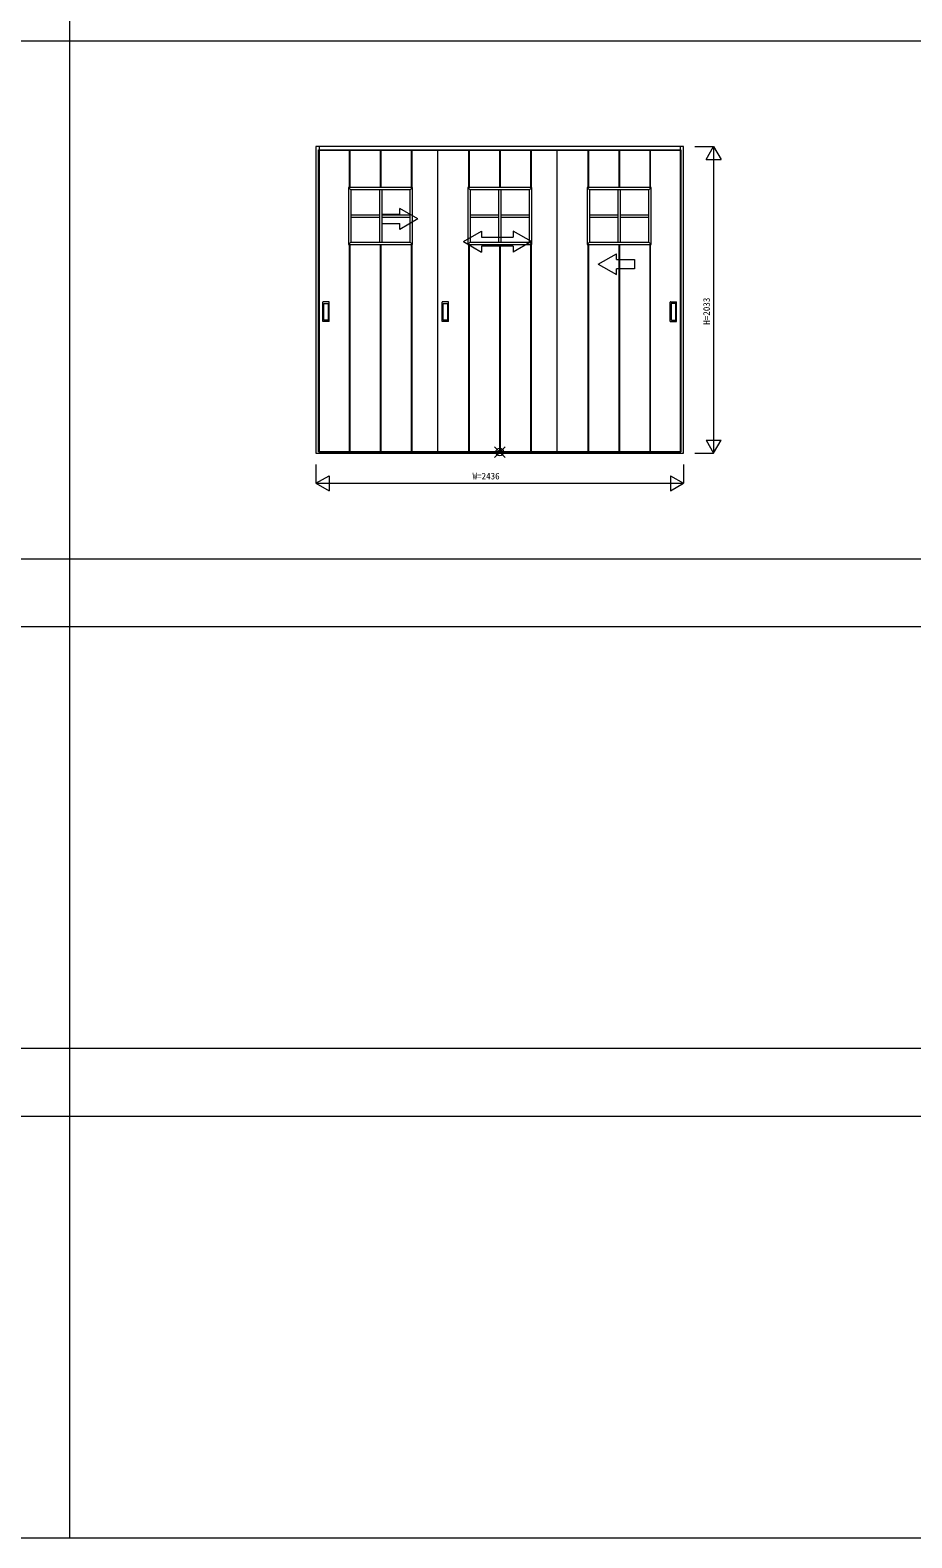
# Model space of a CAD drawing. Units: millimetres, scale not verified. Extents: x -14341 to 14341, y -10000 to 10000.
# Drawn here: x 2497 to 8341, y -10000 to 1 of the extents above; entities that cross this region are included whole.
import ezdxf
from ezdxf.enums import TextEntityAlignment as Align

# ---------------------------------------------------------------- set-up
doc = ezdxf.new("R2010")
doc.units = ezdxf.units.MM
doc.header["$LTSCALE"] = 50
for name, color, linetype, lineweight in [('0-1_YKK_F1', 7, 'Continuous', 18), ('0-2_YKK_IN', 1, 'Continuous', 18), ('0-3_YKK_A1', 4, 'Continuous', 18), ('0-4_YKK_N1', 2, 'Continuous', 18)]:
    doc.layers.add(name, color=color, linetype=linetype, lineweight=lineweight)
doc.styles.add('ＭＳ ゴシック', font='')
doc.styles.get('ＭＳ ゴシック').set_extended_font_data('MS Gothic')

msp = doc.modelspace()

# ---------------------------------------------------------------- linework, layer by layer
at = {"layer": '0-1_YKK_F1'}
for p, q in [((2759.49, -10000), (2759.49, 9500)), ((-14340.51, -70), (14159.49, -70)), ((-14340.51, -3505), (14159.49, -3505)), ((-14340.51, -3955), (14159.49, -3955)), ((-14340.51, -6752.5), (14159.49, -6752.5)), ((-14340.51, -7202.5), (14159.49, -7202.5)), ((-14340.51, -10000), (14340.51, -10000))]:
    msp.add_line(p, q, dxfattribs=at)
at = {"layer": '0-2_YKK_IN'}
for p, q in [((5574.14, -2832.86), (5644.85, -2762.14)), ((5574.14, -2762.14), (5644.85, -2832.86))]:
    msp.add_line(p, q, dxfattribs=at)
msp.add_circle((5609.49, -2797.5), 25, dxfattribs=at)
at = {"layer": '0-3_YKK_A1'}
for p, q in [((4407.99, -792), (5230.99, -792)), ((4407.99, -2796), (4407.99, -792)), ((4411.49, -771), (4411.49, -2804)), ((6807.49, -795), (4411.49, -795)), ((6807.49, -798), (4411.49, -798)), ((4611.74, -792), (4611.74, -1042)), ((4615.74, -792), (4615.74, -1042)), ((4817.49, -792), (4817.49, -1042)), ((4821.49, -792), (4821.49, -1042)), ((5023.24, -792), (5023.24, -1042)), ((5027.24, -792), (5027.24, -1042)), ((5198.99, -792), (6019.99, -792)), ((5198.99, -2796), (5198.99, -792)), ((5402.24, -792), (5402.24, -1042)), ((5406.24, -792), (5406.24, -1042)), ((5607.49, -792), (5607.49, -1042)), ((5611.49, -792), (5611.49, -1042)), ((5812.74, -792), (5812.74, -1042)), ((5816.74, -792), (5816.74, -1042)), ((5989.99, -2796), (5989.99, -792)), ((6193.24, -792), (6193.24, -1042)), ((6197.24, -792), (6197.24, -1042)), ((6398.49, -792), (6398.49, -1042)), ((6402.49, -792), (6402.49, -1042)), ((6603.74, -792), (6603.74, -1042)), ((6607.74, -792), (6607.74, -1042)), ((6807.49, -2804), (6807.49, -771)), ((4622.74, -1058), (4606.74, -1042)), ((4811.99, -1058), (4811.99, -1404)), ((4826.99, -1058), (4826.99, -1404)), ((5016.24, -1058), (5032.24, -1042)), ((5413.24, -1058), (5397.24, -1042)), ((5601.99, -1058), (5601.99, -1404)), ((5616.99, -1058), (5616.99, -1404)), ((5805.74, -1058), (5821.74, -1042)), ((6204.24, -1058), (6188.24, -1042)), ((6392.99, -1058), (6392.99, -1404)), ((6407.99, -1058), (6407.99, -1404)), ((6596.74, -1058), (6612.74, -1042)), ((5066.99, -1251), (4946.99, -1181.72)), ((4946.99, -1221), (4946.99, -1181.72)), ((4622.74, -1223.5), (4811.99, -1223.5)), ((4622.74, -1238.5), (4811.99, -1238.5)), ((4826.99, -1223.5), (5016.24, -1223.5)), ((4826.99, -1238.5), (5016.24, -1238.5)), ((5066.99, -1251), (4946.99, -1320.28)), ((4946.99, -1320.28), (4946.99, -1281)), ((5413.24, -1223.5), (5601.99, -1223.5)), ((5413.24, -1238.5), (5601.99, -1238.5)), ((5616.99, -1223.5), (5805.74, -1223.5)), ((5616.99, -1238.5), (5805.74, -1238.5)), ((6204.24, -1223.5), (6392.99, -1223.5)), ((6204.24, -1238.5), (6392.99, -1238.5)), ((6407.99, -1223.5), (6596.74, -1223.5)), ((6407.99, -1238.5), (6596.74, -1238.5)), ((5368.99, -1401), (5488.99, -1331.72)), ((5488.99, -1331.72), (5488.99, -1371)), ((5488.99, -1371), (5698.99, -1371)), ((5698.99, -1331.72), (5698.99, -1371)), ((5818.99, -1401), (5698.99, -1331.72)), ((4622.74, -1404), (4606.74, -1420)), ((4611.74, -1420), (4611.74, -2796)), ((4615.74, -1420), (4615.74, -2796)), ((4817.49, -1420), (4817.49, -2796)), ((4821.49, -1420), (4821.49, -2796)), ((5016.24, -1404), (5032.24, -1420)), ((5023.24, -1420), (5023.24, -2796)), ((5027.24, -1420), (5027.24, -2796)), ((5368.99, -1401), (5488.99, -1471)), ((5413.24, -1404), (5397.24, -1420)), ((5402.24, -1420), (5402.24, -2796)), ((5406.24, -1420), (5406.24, -2796)), ((5488.99, -1431), (5488.99, -1471)), ((5698.99, -1431), (5488.99, -1431)), ((5607.49, -1420), (5607.49, -2796)), ((5611.49, -1420), (5611.49, -2796)), ((5818.99, -1401), (5698.99, -1471)), ((5698.99, -1431), (5698.99, -1471)), ((5805.74, -1404), (5821.74, -1420)), ((5812.74, -1420), (5812.74, -2796)), ((5816.74, -1420), (5816.74, -2796)), ((6204.24, -1404), (6188.24, -1420)), ((6193.24, -1420), (6193.24, -2796)), ((6197.24, -1420), (6197.24, -2796)), ((6262.99, -1551), (6382.99, -1481.72)), ((6382.99, -1521), (6382.99, -1481.72)), ((6398.49, -1420), (6398.49, -2796)), ((6402.49, -1420), (6402.49, -2796)), ((6596.74, -1404), (6612.74, -1420)), ((6603.74, -1420), (6603.74, -2796)), ((6607.74, -1420), (6607.74, -2796)), ((6262.99, -1551), (6382.99, -1620.28)), ((6382.99, -1620.28), (6382.99, -1581)), ((4436.99, -1930.5), (4436.99, -1802.5)), ((4477.99, -1801.5), (4437.99, -1801.5)), ((4442.99, -1920.5), (4442.99, -1812.5)), ((4443.99, -1811.5), (4471.99, -1811.5)), ((4472.99, -1812.5), (4472.99, -1920.5)), ((4478.99, -1930.5), (4478.99, -1802.5)), ((5227.99, -1930.5), (5227.99, -1802.5)), ((5268.99, -1801.5), (5228.99, -1801.5)), ((5233.99, -1920.5), (5233.99, -1812.5)), ((5234.99, -1811.5), (5262.99, -1811.5)), ((5263.99, -1812.5), (5263.99, -1920.5)), ((5269.99, -1930.5), (5269.99, -1802.5)), ((6739.99, -1930.5), (6739.99, -1802.5)), ((6740.99, -1801.5), (6780.99, -1801.5)), ((6745.99, -1812.5), (6745.99, -1920.5)), ((6774.99, -1811.5), (6746.99, -1811.5)), ((6775.99, -1920.5), (6775.99, -1812.5)), ((6781.99, -1930.5), (6781.99, -1802.5)), ((4477.99, -1931.5), (4437.99, -1931.5)), ((4471.99, -1921.5), (4443.99, -1921.5)), ((5268.99, -1931.5), (5228.99, -1931.5)), ((5262.99, -1921.5), (5234.99, -1921.5)), ((6740.99, -1931.5), (6780.99, -1931.5)), ((6746.99, -1921.5), (6774.99, -1921.5)), ((5230.99, -2796), (4407.99, -2796)), ((4411.49, -2800), (6807.49, -2800)), ((6019.99, -2796), (5198.99, -2796)), ((6810.99, -2796), (5989.99, -2796)), ((4411.49, -2804), (6807.49, -2804))]:
    msp.add_line(p, q, dxfattribs=at)
for points in [[(6807.49, -2804), (6827.49, -2804), (6827.49, -771), (4391.49, -771), (4391.49, -2804), (4411.49, -2804)], [(5989.99, -792), (6810.99, -792), (6810.99, -2796)], [(4946.99, -1221), (4826.99, -1221), (4826.99, -1281), (4946.99, -1281)], [(6382.99, -1521), (6502.99, -1521), (6502.99, -1581), (6382.99, -1581)]]:
    msp.add_lwpolyline(points, dxfattribs=at)
for points in [[(4606.74, -1042), (4606.74, -1420), (5032.24, -1420), (5032.24, -1042)], [(4622.74, -1058), (4622.74, -1404), (5016.24, -1404), (5016.24, -1058)], [(5397.24, -1042), (5397.24, -1420), (5821.74, -1420), (5821.74, -1042)], [(5413.24, -1058), (5413.24, -1404), (5805.74, -1404), (5805.74, -1058)], [(6188.24, -1042), (6188.24, -1420), (6612.74, -1420), (6612.74, -1042)], [(6204.24, -1058), (6204.24, -1404), (6596.74, -1404), (6596.74, -1058)]]:
    msp.add_lwpolyline(points, close=True, dxfattribs=at)
for centre, start, end in [((4437.99, -1802.5), 90, 180), ((4443.99, -1812.5), 90, 180), ((4471.99, -1812.5), 0, 90), ((4477.99, -1802.5), 0, 90), ((5228.99, -1802.5), 90, 180), ((5234.99, -1812.5), 90, 180), ((5262.99, -1812.5), 0, 90), ((5268.99, -1802.5), 0, 90), ((6740.99, -1802.5), 90, 180), ((6746.99, -1812.5), 90, 180), ((6774.99, -1812.5), 360, 90), ((6780.99, -1802.5), 0, 90), ((4437.99, -1930.5), 180, 270), ((4443.99, -1920.5), 180, 270), ((4471.99, -1920.5), 270, 0), ((4477.99, -1930.5), 270, 0), ((5228.99, -1930.5), 180, 270), ((5234.99, -1920.5), 180, 270), ((5262.99, -1920.5), 270, 0), ((5268.99, -1930.5), 270, 0), ((6740.99, -1930.5), 180, 270), ((6746.99, -1920.5), 180, 270), ((6774.99, -1920.5), 270, 360), ((6780.99, -1930.5), 270, 0)]:
    msp.add_arc(centre, 1, start, end, dxfattribs=at)
at = {"layer": '0-4_YKK_N1'}
for p, q in [((6902.49, -771), (7027.49, -771)), ((7027.49, -771), (7027.49, -2804)), ((6977.49, -857.6), (7077.49, -857.6)), ((6977.49, -2717.4), (7077.49, -2717.4)), ((6827.49, -2879), (6827.49, -3004)), ((6902.49, -2804), (7027.49, -2804)), ((4391.49, -3004), (4478.09, -2954)), ((4478.09, -2954), (4478.09, -3054)), ((6740.89, -2954), (6827.49, -3004)), ((4391.49, -3004), (4478.09, -3054))]:
    msp.add_line(p, q, dxfattribs=at)
for points in [[(6977.49, -857.6), (7027.49, -771), (7077.49, -857.6)], [(6977.49, -2717.4), (7027.49, -2804), (7077.49, -2717.4)], [(4391.49, -2879), (4391.49, -3004), (6827.49, -3004)], [(6740.89, -2954), (6740.89, -3054), (6827.49, -3004)]]:
    msp.add_lwpolyline(points, dxfattribs=at)

# ---------------------------------------------------------------- texts
at = {"layer": '0-4_YKK_N1', "color": 7, "style": 'ＭＳ ゴシック'}
msp.add_text('H=2033', height=43.99, rotation=90, dxfattribs=at).set_placement((7015.49, -1952.5), align=Align.BOTTOM_LEFT)
msp.add_text('W=2436', height=43.99, dxfattribs=at).set_placement((5429.49, -2992), align=Align.BOTTOM_LEFT)

doc.saveas('drawing.dxf')
